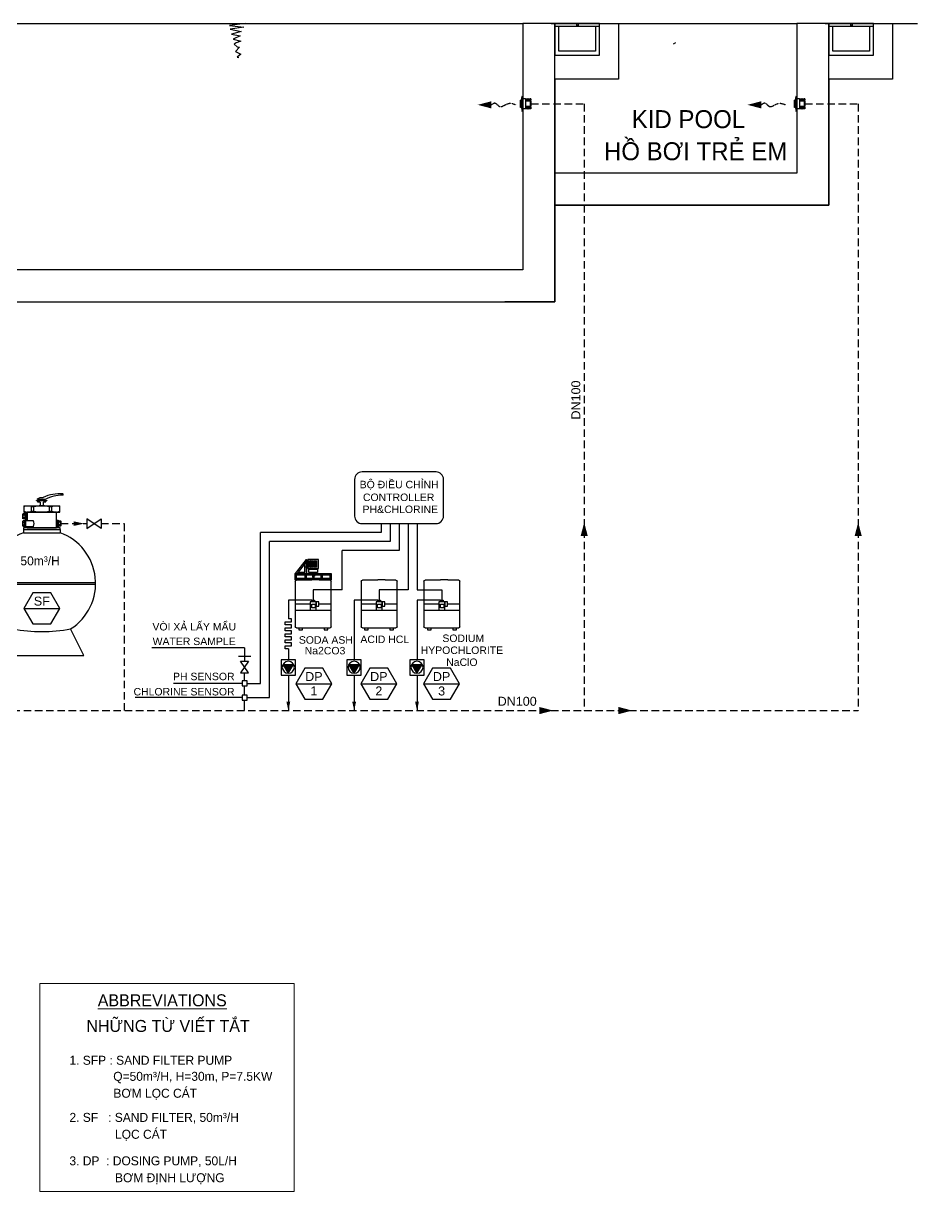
# Model space of a CAD drawing. Header units: millimetres. Extents: x 378902 to 448365, y -243726 to -202886.
# Drawn here: x 418477 to 448365, y -243726 to -204703 of the extents above; entities that cross this region are included whole.
import ezdxf
from ezdxf.enums import TextEntityAlignment as Align

# ---------------------------------------------------------------- set-up
doc = ezdxf.new("R2010")
doc.units = ezdxf.units.MM
doc.linetypes.add('DASHED', pattern=[0.75, 0.5, -0.25])
for name, color, linetype in [('Layer3', 3, 'Continuous'), ('P-CWL-PRES-3', 3, 'DASHED'), ('P-EQ-30', 30, 'Continuous'), ('P-TITLE-6', 6, 'Continuous')]:
    doc.layers.add(name, color=color, linetype=linetype)
doc.layers.add('P-CWS', color=5, linetype='Continuous', lineweight=20)
doc.layers.add('P-Text', color=3, linetype='Continuous', lineweight=18)
doc.styles.add('CPG-TEXT', font='arial.ttf')
doc.styles.add('ICIC', font='arial.ttf')
doc.styles.add('Vni-Avo', font='VAVON_0.TTF')

# ---------------------------------------------------------------- blocks, each defined once
blk = doc.blocks.new('A$C26BD33A2')
for p, q in [((-32, 0), (-49, 0)), ((-39, 0), (-39, -7)), ((-32, 0), (-32, -56)), ((27, 0), (-27, 0)), ((-27, 0), (-27, -56)), ((49, 0), (32, 0)), ((39, 0), (39, -7)), ((81, -81), (-81, -81)), ((-39, -96), (-75, -88)), ((74, -88), (-74, -88)), ((-49, 0), (-49, -7)), ((-39, -7), (-49, -7)), ((-49, -56), (-49, -81)), ((49, -56), (-49, -56)), ((39, -96), (-39, -96)), ((33, -108), (-33, -108)), ((27, -7), (-27, -7)), ((27, 0), (27, -56)), ((32, 0), (32, -56)), ((49, -7), (39, -7)), ((39, -96), (75, -88)), ((49, 0), (49, -7)), ((49, -56), (49, -81)), ((81, -81), (81, -81))]:
    blk.add_line(p, q)
for centre, radius, start, end in [((-74, -81), 7.35, 180, 270), ((31, -32), 83.5, 162.9385, 197.0615), ((6, -32), 51.1, 151.3457, 208.6543), ((-18, -92), 21, 189.0318, 227.7063), ((18, -92), 21, 312.2937, 350.9682), ((-6, -32), 51.1, 331.3457, 28.6543), ((-31, -32), 83.5, 342.9385, 17.0615), ((74, -81), 7.35, 270, 0)]:
    blk.add_arc(centre, radius, start, end)
blk = doc.blocks.new('PH')
for p, q in [((-560, 1600), (-200, 1600)), ((-200, 1605), (-45, 1605)), ((-200, 1605), (-200, 1600)), ((45, 1620), (-45, 1620)), ((-45, 1605), (-45, 1620)), ((45, 1605), (45, 1620)), ((200, 1605), (45, 1605)), ((200, 1605), (200, 1600)), ((200, 1600), (560, 1600)), ((-600, 40), (-600, 1560)), ((0, 1272), (0, 927)), ((600, 1560), (600, 40)), ((-187, 809), (-600, 809)), ((-187, 867), (-101, 867)), ((-187, 731), (-187, 867)), ((-101, 867), (-101, 731)), ((-101, 597), (-101, 867)), ((-101, 867), (101, 867)), ((52, 797), (-64, 797)), ((-64, 797), (-64, 671)), ((45, 927), (-45, 927)), ((-45, 927), (-45, 867)), ((-45, 867), (45, 867)), ((45, 867), (45, 927)), ((52, 671), (52, 797)), ((101, 867), (101, 597)), ((600, 809), (101, 809)), ((600, 809), (101, 809)), ((600, 597), (-600, 597)), ((-101, 731), (-187, 731)), ((101, 597), (-101, 597)), ((-64, 671), (52, 671)), ((560, 0), (-560, 0)), ((-484, -60), (-484, 0)), ((-364, 0), (-364, -60)), ((364, -60), (364, 0)), ((484, 0), (484, -60)), ((-364, -60), (-484, -60)), ((484, -60), (364, -60))]:
    blk.add_line(p, q)
for centre, start, end in [((-560, 1560), 90, 180), ((560, 1560), 0, 90), ((-560, 40), 180, 270), ((560, 40), 270, 0)]:
    blk.add_arc(centre, 40, start, end)
blk = doc.blocks.new('CHLORINE')
for p, q in [((-560, 1600), (-200, 1600)), ((-200, 1605), (-200, 1600)), ((-200, 1605), (-45, 1605)), ((-45, 1605), (-45, 1620)), ((45, 1620), (-45, 1620)), ((45, 1605), (45, 1620)), ((200, 1605), (45, 1605)), ((200, 1605), (200, 1600)), ((200, 1600), (560, 1600)), ((-600, 40), (-600, 1560)), ((0, 1272), (0, 927)), ((600, 1560), (600, 40)), ((-187, 809), (-600, 809)), ((-187, 731), (-187, 867)), ((-187, 867), (-101, 867)), ((-101, 867), (101, 867)), ((-101, 597), (-101, 867)), ((-101, 867), (-101, 731)), ((-64, 797), (-64, 671)), ((52, 797), (-64, 797)), ((-45, 927), (-45, 867)), ((45, 927), (-45, 927)), ((-45, 867), (45, 867)), ((45, 867), (45, 927)), ((52, 671), (52, 797)), ((101, 867), (101, 597)), ((600, 809), (101, 809)), ((600, 809), (101, 809)), ((600, 597), (-600, 597)), ((-101, 731), (-187, 731)), ((101, 597), (-101, 597)), ((-64, 671), (52, 671)), ((560, 0), (-560, 0)), ((-484, -60), (-484, 0)), ((-364, 0), (-364, -60)), ((364, -60), (364, 0)), ((484, 0), (484, -60)), ((-364, -60), (-484, -60)), ((484, -60), (364, -60))]:
    blk.add_line(p, q)
for centre, start, end in [((-560, 1560), 90, 180), ((560, 1560), 0, 90), ((-560, 40), 180, 270), ((560, 40), 270, 0)]:
    blk.add_arc(centre, 40, start, end)
blk = doc.blocks.new('FLO')
for p, q in [((-177, 1986), (-177, 2286)), ((-177, 2286), (183, 2286)), ((183, 1986), (-177, 1986)), ((143, 1959), (-138, 1959)), ((-138, 1959), (-138, 1855)), ((-105, 2256), (-112, 2256)), ((-112, 2256), (-112, 2022)), ((-112, 2022), (-105, 2022)), ((-105, 2022), (-105, 2256)), ((107, 1986), (-102, 1986)), ((-102, 1986), (-102, 1959)), ((-102, 1959), (107, 1959)), ((-53, 2256), (-60, 2256)), ((-60, 2256), (-60, 2022)), ((-60, 2022), (-53, 2022)), ((-53, 2022), (-53, 2256)), ((-3, 2256), (-10, 2256)), ((-10, 2256), (-10, 2022)), ((-10, 2022), (-3, 2022)), ((-3, 2022), (-3, 2256)), ((44, 2256), (36, 2256)), ((36, 2256), (36, 2022)), ((36, 2022), (44, 2022)), ((44, 2022), (44, 2256)), ((88, 2256), (81, 2256)), ((81, 2256), (81, 2022)), ((81, 2022), (88, 2022)), ((88, 2022), (88, 2256)), ((107, 1959), (107, 1986)), ((131, 2256), (124, 2256)), ((124, 2256), (124, 2022)), ((124, 2022), (131, 2022)), ((131, 2022), (131, 2256)), ((143, 1855), (143, 1959)), ((183, 2286), (183, 1986)), ((183, 2204), (204, 2204)), ((183, 2067), (204, 2067)), ((264, 2229), (199, 2229)), ((264, 2043), (199, 2043)), ((204, 2260), (204, 2136)), ((219, 2260), (204, 2260)), ((204, 2136), (204, 2011)), ((219, 2011), (204, 2011)), ((219, 2260), (219, 2136)), ((219, 2136), (219, 2011)), ((230, 2287), (230, 1815)), ((236, 2287), (230, 2287)), ((236, 2287), (236, 1815)), ((236, 2287), (600, 1815)), ((236, 2213), (543, 1815)), ((277, 1860), (277, 2159)), ((600, 1815), (-600, 1815)), ((-600, 1815), (-600, 1610)), ((-600, 1610), (-600, 1815)), ((600, 1770), (-600, 1770)), ((600, 1770), (-600, 1770)), ((-600, 1655), (600, 1655)), ((-600, 1610), (600, 1610)), ((-560, 1600), (-200, 1600)), ((-555, 1770), (-555, 1655)), ((-295, 1770), (-295, 1655)), ((-250, 1770), (-250, 1655)), ((-200, 1605), (-45, 1605)), ((-200, 1605), (-200, 1600)), ((-138, 1855), (143, 1855)), ((107, 1855), (-102, 1855)), ((-102, 1855), (-102, 1829)), ((-102, 1829), (107, 1829)), ((-45, 1605), (-45, 1610)), ((-42, 1742), (-42, 1750)), ((-42, 1750), (-42, 1731)), ((-40, 1750), (-40, 1742)), ((-26, 1742), (-40, 1742)), ((-26, 1740), (-40, 1740)), ((-40, 1740), (-40, 1731)), ((-26, 1697), (-26, 1757)), ((-26, 1757), (26, 1757)), ((26, 1697), (-26, 1697)), ((-18, 1829), (-18, 1815)), ((-18, 1770), (-18, 1757)), ((-18, 1697), (-18, 1655)), ((18, 1829), (18, 1815)), ((18, 1770), (18, 1757)), ((18, 1697), (18, 1655)), ((26, 1757), (26, 1697)), ((45, 1605), (45, 1610)), ((200, 1605), (45, 1605)), ((107, 1829), (107, 1855)), ((200, 1605), (200, 1600)), ((200, 1600), (560, 1600)), ((230, 1815), (236, 1815)), ((232, 1770), (232, 1655)), ((508, 1860), (277, 1860)), ((277, 1770), (277, 1655)), ((555, 1655), (555, 1770)), ((600, 1610), (600, 1815)), ((-600, 40), (-600, 1560)), ((0, 1272), (0, 927)), ((600, 1560), (600, 40)), ((-187, 809), (-600, 809)), ((-187, 867), (-101, 867)), ((-187, 731), (-187, 867)), ((-101, 867), (-101, 731)), ((-101, 597), (-101, 867)), ((-101, 867), (101, 867)), ((52, 797), (-64, 797)), ((-64, 797), (-64, 671)), ((45, 927), (-45, 927)), ((-45, 927), (-45, 867)), ((-45, 867), (45, 867)), ((45, 867), (45, 927)), ((52, 671), (52, 797)), ((101, 867), (101, 597)), ((600, 809), (101, 809)), ((600, 809), (101, 809)), ((600, 597), (-600, 597)), ((-101, 731), (-187, 731)), ((101, 597), (-101, 597)), ((-64, 671), (52, 671)), ((560, 0), (-560, 0)), ((-484, -60), (-484, 0)), ((-364, 0), (-364, -60)), ((364, -60), (364, 0)), ((484, 0), (484, -60)), ((-364, -60), (-484, -60)), ((484, -60), (364, -60))]:
    blk.add_line(p, q)
for centre, radius, start, end in [((-560, 1560), 40, 90, 180), ((-41, 1750), 0.988, 0, 180), ((-41, 1731), 0.988, 180, 0), ((560, 1560), 40, 0, 90), ((-560, 40), 40, 180, 270), ((560, 40), 40, 270, 0)]:
    blk.add_arc(centre, radius, start, end)
blk = doc.blocks.new('A$C2A3F44EB')
blk.add_hatch(color=256).paths.add_polyline_path([(181, 224), (-99, 387), (-99, 60)])
blk.add_lwpolyline([(239, 0), (-239, 0), (-239, 448), (239, 448)], close=True)
for points in [[(181, 224), (-99, 387)], [(-99, 387), (-99, 60)], [(181, 224), (-99, 60)]]:
    blk.add_lwpolyline(points)
blk.add_circle((-7, 224), 188)
blk = doc.blocks.new('*U22')
for p, q in [((-200, 693), (-400, 346)), ((200, 693), (-200, 693)), ((400, 346), (200, 693)), ((-400, 346), (400, 346)), ((-400, 346), (-200, 0)), ((-400, 346), (153, 346)), ((200, 0), (400, 346)), ((-200, 0), (200, 0))]:
    blk.add_line(p, q)
at = {"color": 1, "style": 'CPG-TEXT'}
blk.add_attdef('DESIGNATION', text='', height=200, dxfattribs=at).set_placement((0, 346), align=Align.BOTTOM_CENTER)
blk.add_attdef('NUM', text='', height=200, dxfattribs=at).set_placement((0, 285), align=Align.TOP_CENTER)
blk = doc.blocks.new('SAND1.2')
for p, q in [((-42, 5283), (48, 5283)), ((-629, 4738), (-634, 4728)), ((-628, 4695), (-570, 4695)), ((92, 5005), (-92, 5005)), ((-629, 4319), (-634, 4329)), ((-628, 4606), (-570, 4606)), ((-628, 4451), (-570, 4451)), ((-628, 4362), (-570, 4362)), ((628, 4451), (570, 4451)), ((628, 4362), (570, 4362)), ((629, 4319), (634, 4329)), ((-610, 4210), (610, 4210)), ((-610, 4210), (-610, 4104)), ((-610, 4104), (610, 4104)), ((610, 4210), (610, 4104)), ((-1800, 2441), (1800, 2441)), ((-1800, 2380), (1800, 2380)), ((-1403, 0), (-963, 889)), ((1403, 0), (963, 889)), ((-1403, 0), (1403, 0))]:
    blk.add_line(p, q)
for points in [[(-172, 5163), (-172, 5174), (172, 5174), (172, 5163)], [(-48, 5174), (-48, 5210), (48, 5210), (48, 5174)], [(-542, 4544), (-542, 4757), (-549, 4757), (-570, 4747), (-570, 4554), (-549, 4544)], [(-542, 4513), (-542, 4300), (-549, 4300), (-570, 4310), (-570, 4503), (-549, 4513)], [(542, 4513), (542, 4300), (549, 4300), (570, 4310), (570, 4503), (549, 4513)], [(-610, 4210), (610, 4210), (610, 4263), (-610, 4263)]]:
    blk.add_lwpolyline(points, close=True)
for points in [[(116, 5210), (-139, 5210), (-139, 5229), (-53, 5281, -0.098969), (-42, 5283)], [(55, 5005), (55, 5115, -0.414214), (73, 5133), (132, 5133, 0.414214), (139, 5141), (139, 5163), (-139, 5163), (-139, 5141, 0.414214), (-132, 5133), (-73, 5133, -0.414214), (-55, 5115), (-55, 5005)], [(-570, 4561), (-628, 4561, -0.295391), (-628, 4606, -0.147477), (-628, 4695, -0.295391), (-628, 4740), (-570, 4740)], [(-603, 4981, -0.186845), (-340, 4981), (-261, 4981, -0.094043), (261, 4981), (340, 4981, -0.186845), (603, 4981)], [(-603, 4818, 0.186845), (-340, 4818), (-261, 4818, 0.094043), (261, 4818), (340, 4818, 0.186845), (603, 4818)], [(-570, 4496), (-628, 4496, 0.295391), (-628, 4451, 0.147477), (-628, 4362, 0.295391), (-628, 4317), (-570, 4317)], [(-291, 4307, -0.414214), (-298, 4300), (-542, 4300), (-542, 4513), (-298, 4513, -0.414214), (-291, 4506)], [(570, 4496), (628, 4496, -0.295391), (628, 4451, -0.147477), (628, 4362, -0.295391), (628, 4317), (570, 4317)]]:
    blk.add_lwpolyline(points, format="xyb")
for points in [[(-629, 4563), (-634, 4573), (-634, 4728), (-634, 4573)], [(-603, 5005), (603, 5005)], [(-603, 5005), (-603, 4794), (603, 4794), (603, 5005)], [(-570, 4740), (-570, 4561)], [(-488, 4300), (-488, 4263), (488, 4263), (488, 4794), (-488, 4794), (-488, 4513)], [(-340, 4818), (-340, 4981)], [(-261, 4818), (-261, 4981)], [(261, 4818), (261, 4981)], [(340, 4818), (340, 4981)], [(-629, 4494), (-634, 4484), (-634, 4329), (-634, 4484)], [(-570, 4317), (-570, 4496)], [(570, 4317), (570, 4496)], [(629, 4494), (634, 4484), (634, 4329), (634, 4484)]]:
    blk.add_lwpolyline(points)
for points in [[(-542, 4757), (-542, 4544), (-495, 4544, 0.414214), (-488, 4551), (-488, 4750, 0.414214), (-495, 4757)], [(542, 4300), (542, 4513), (495, 4513, 0.414214), (488, 4506), (488, 4307, 0.414214), (495, 4300)]]:
    blk.add_lwpolyline(points, format="xyb", close=True)
for centre, radius, start, end in [((620, 4001), 1404, 86.5778, 114.042), ((675, 4227), 1131, 88.6922, 119.6083), ((684, 5381), 29, 305.8139, 47.528), ((-410, 4406), 156, 320.0759, 39.9241), ((0, 2410), 1800, 109.8149, 237.6698), ((0, 2410), 1800, 302.3302, 70.1851), ((0, 6159), 5357, 259.6486, 280.3514)]:
    blk.add_arc(centre, radius, start, end)

msp = doc.modelspace()

# ---------------------------------------------------------------- linework, layer by layer
at = {"color": 8}
for p, q in [((436114, -204703), (444329, -204703)), ((445272, -204703), (448365, -204703))]:
    msp.add_line(p, q, dxfattribs=at)
for p, q in [((436238, -205769), (436238, -204703)), ((445396, -205769), (445396, -204703)), ((430433, -221411), (430433, -221711)), ((430733, -221411), (430733, -222011)), ((431033, -221411), (431033, -222311)), ((431333, -221411), (431333, -223625)), ((431633, -221411), (431633, -223625)), ((431633, -223625), (432466, -223625)), ((425872, -225566), (422768, -225566)), ((426074, -225854), (425671, -225854)), ((425872, -225566), (425872, -226007)), ((425872, -226664), (425872, -226401)), ((425792, -226749), (423497, -226749)), ((425872, -227139), (425872, -226834)), ((425792, -227225), (422213, -227225)), ((425872, -227657), (425872, -227310))]:
    msp.add_line(p, q)
at = {"ltscale": 5000}
for p, q in [((429133, -223625), (428166, -223625)), ((431333, -223625), (430366, -223625))]:
    msp.add_line(p, q, dxfattribs=at)
for points in [[(397292, -214000), (436238, -214000), (436238, -204703), (436238, -204703), (436238, -204703), (436238, -204703), (436238, -204703), (436238, -204703), (436238, -204703), (435171, -204703), (435171, -212933), (391400, -212933), (391400, -204703), (390334, -204703)], [(436238, -204703), (436238, -205769), (437731, -205769), (437731, -204703), (438371, -204703), (438371, -206569), (436238, -206569), (436238, -214000), (434571, -214000)], [(436238, -210772), (445396, -210772), (445396, -204703), (445396, -204703), (445396, -204703), (445396, -204703), (445396, -204703), (445396, -204703), (445396, -204703), (444329, -204703), (444329, -209705), (436238, -209705)], [(445396, -204703), (445396, -205769), (446889, -205769), (446889, -204703), (447529, -204703), (447529, -206569), (445396, -206569), (445396, -210772), (436238, -210772)], [(430433, -221711), (426402, -221711)], [(426402, -226749), (426402, -221711)], [(430733, -222011), (426702, -222011)], [(426702, -227225), (426702, -222011)], [(431033, -222311), (429133, -222311)], [(429133, -223625), (429133, -222311)], [(428121, -223971), (427333, -223971), (427333, -224590)], [(430321, -223971), (429533, -223971), (429533, -225964)], [(432421, -223971), (431633, -223971), (431633, -225964)], [(427444, -224790), (427222, -224790), (427222, -224690), (427444, -224690)], [(427444, -224690), (427444, -224690), (427444, -224590), (427333, -224590)], [(427444, -224890), (427444, -224890), (427444, -224790), (427222, -224790)], [(427444, -224990), (427222, -224990), (427222, -224890), (427444, -224890)], [(427444, -225090), (427444, -225090), (427444, -224990), (427222, -224990)], [(427444, -225190), (427222, -225190), (427222, -225090), (427444, -225090)], [(427444, -225290), (427444, -225290), (427444, -225190), (427222, -225190)], [(427444, -225390), (427222, -225390), (427222, -225290), (427444, -225290)], [(427444, -225490), (427444, -225490), (427444, -225390), (427222, -225390)], [(427333, -225590), (427222, -225590), (427222, -225490), (427444, -225490)], [(427333, -225590), (427333, -225964)], [(427333, -226475), (427333, -227657)], [(429533, -226475), (429533, -227657)], [(431633, -226475), (431633, -227657)], [(425952, -226749), (426402, -226749)], [(425952, -227225), (426702, -227225)]]:
    msp.add_lwpolyline(points)
for points in [[(426005, -226007), (425739, -226401), (426005, -226401), (425739, -226007)], [(425792, -226664), (425792, -226834), (425952, -226834), (425952, -226664)], [(425792, -227139), (425792, -227310), (425952, -227310), (425952, -227139)]]:
    msp.add_lwpolyline(points, close=True)
for points in [[(427333, -227657, 0, 130, 0), (427333, -227357, 130, 130, 0)], [(429533, -227657, 0, 130, 0), (429533, -227357, 130, 130, 0)], [(431633, -227657, 0, 130, 0), (431633, -227357, 130, 130, 0)]]:
    msp.add_lwpolyline(points, format="xyseb")
at = {"layer": 'Layer3'}
for p, q in [((437731, -204703), (436238, -204703)), ((436371, -204803), (436238, -204803)), ((437598, -204803), (436304, -204803)), ((436371, -205636), (436371, -204803)), ((436974, -204788), (436974, -204719)), ((436974, -204719), (437018, -204719)), ((437018, -204788), (436974, -204788)), ((437018, -204719), (437018, -204788)), ((437598, -204803), (437598, -205636)), ((437731, -204803), (437598, -204803)), ((446889, -204703), (445396, -204703)), ((445529, -204803), (445396, -204803)), ((446756, -204803), (445462, -204803)), ((445529, -205636), (445529, -204803)), ((446132, -204788), (446132, -204719)), ((446132, -204719), (446176, -204719)), ((446176, -204788), (446132, -204788)), ((446176, -204719), (446176, -204788)), ((446756, -204803), (446756, -205636)), ((446889, -204803), (446756, -204803)), ((437598, -205636), (436371, -205636)), ((446756, -205636), (445529, -205636))]:
    msp.add_line(p, q, dxfattribs=at)
at = {"layer": 'P-CWL-PRES-3', "ltscale": 500}
for p, q in [((435441, -207391), (437221, -207391)), ((437221, -207391), (437221, -227657)), ((444598, -207391), (446378, -207391)), ((446378, -207391), (446378, -227657)), ((419728, -221413), (420603, -221413)), ((421075, -221413), (421850, -221413)), ((421850, -221413), (421850, -227657)), ((414739, -227657), (437221, -227657)), ((437221, -227657), (446378, -227657))]:
    msp.add_line(p, q, dxfattribs=at)
at = {"layer": 'P-CWL-PRES-3', "color": 7}
for points in [[(433660, -207424, 0, 240, 0), (434120, -207424, 0, 0, 0)], [(442678, -207424, 0, 240, 0), (443139, -207424, 0, 0, 0)], [(437221, -221370, 0, 240, 0), (437221, -221831, 0, 0, 0)], [(446378, -221370, 0, 240, 0), (446378, -221831, 0, 0, 0)], [(420513, -221413, 0, 156, 0), (420153, -221413, 156, 156, 0)], [(436183, -227657, 0, 240, 0), (435722, -227657, 0, 0, 0)], [(438826, -227657, 0, 240, 0), (438366, -227657, 0, 0, 0)]]:
    msp.add_lwpolyline(points, format="xyseb", dxfattribs=at)
for points in [[(434120, -207424), (434228, -207362), (434402, -207480), (434575, -207424), (434738, -207372), (434945, -207424)], [(443139, -207424), (443247, -207362), (443420, -207480), (443594, -207424), (443757, -207372), (443963, -207424)]]:
    msp.add_spline(points, degree=3, dxfattribs=at)
at = {"layer": 'P-CWS', "color": 7}
msp.add_lwpolyline([(419025, -236770), (427524, -236770), (427524, -243726), (419025, -243726)], close=True, dxfattribs=at)
at = {"layer": 'P-EQ-30', "color": 8}
for p, q in [((390334, -204703), (435171, -204703)), ((425333, -204703), (425885, -204703)), ((425885, -204703), (425362, -204775)), ((425362, -204775), (425841, -204833)), ((425841, -204833), (425391, -204891)), ((425391, -204891), (425754, -204978)), ((425754, -204978), (425435, -205065)), ((425435, -205065), (425725, -205123)), ((425725, -205123), (425493, -205225)), ((425493, -205225), (425740, -205297)), ((425594, -205355), (425522, -205399)), ((425522, -205399), (425624, -205486)), ((425696, -205500), (425565, -205645)), ((425565, -205645), (425740, -205732)), ((425740, -205297), (425594, -205355)), ((425624, -205486), (425696, -205500)), ((440268, -205355), (440195, -205399)), ((425740, -205732), (425624, -205834)), ((425624, -205834), (425682, -205848))]:
    msp.add_line(p, q, dxfattribs=at)
at = {"layer": 'P-EQ-30'}
msp.add_lwpolyline([(432269, -219687), (429797, -219687, 0.414214), (429547, -219937), (429547, -221161, 0.414214), (429797, -221411), (432269, -221411, 0.414214), (432519, -221161), (432519, -219937, 0.414214)], format="xyb", close=True, dxfattribs=at)
msp.add_lwpolyline([(420603, -221572), (421075, -221253), (421075, -221572), (420603, -221253)], close=True, dxfattribs=at)

# ---------------------------------------------------------------- block references
for name, p, xscale, yscale, zscale, rotation in [('A$C26BD33A2', (435441, -207391), -3.333333333372138, 3.333333333255723, 3.333333333333333, 270), ('A$C26BD33A2', (444598, -207391), -3.333333333372138, 3.333333333255723, 3.333333333333333, 270), ('A$C2A3F44EB', (427572, -226219), -1.068612209986895, 1.068612209986895, 1.068612210104123, 90), ('A$C2A3F44EB', (429772, -226219), -1.068612209986895, 1.068612209986895, 1.068612210104123, 90), ('A$C2A3F44EB', (431872, -226219), -1.068612209986895, 1.068612209986895, 1.068612210104123, 90)]:
    msp.add_blockref(name, p, dxfattribs=dict(at, xscale=xscale, yscale=yscale, zscale=zscale, rotation=rotation))
msp.add_blockref('SAND1.2', (419093, -225819), dxfattribs=at)
at = {"layer": 'P-EQ-30', "xscale": -1}
for name, p in [('FLO', (428166, -224897)), ('CHLORINE', (430366, -224897)), ('PH', (432466, -224897))]:
    msp.add_blockref(name, p, dxfattribs=at)
at = {"layer": 'P-TITLE-6'}
ref = msp.add_blockref('*U22', (419094, -224762), dxfattribs=dict(at, xscale=1.5, yscale=1.5, zscale=1.5))
ref.add_attrib('DESIGNATION', 'SF', dxfattribs={"layer": '0', "color": 1, "height": 300, "style": 'CPG-TEXT'}).set_placement((419094, -224242), align=Align.BOTTOM_CENTER)
at = {"layer": 'P-TITLE-6', "xscale": 1.5, "yscale": 1.5, "zscale": 1.5}
for p, values in [((428186, -227280), {'NUM': '1', 'DESIGNATION': 'DP'}), ((430357, -227280), {'NUM': '2', 'DESIGNATION': 'DP'}), ((432455, -227280), {'NUM': '3', 'DESIGNATION': 'DP'})]:
    msp.add_blockref('*U22', p, dxfattribs=at).add_auto_attribs(values)

# ---------------------------------------------------------------- texts
at = {"layer": 'P-Text', "color": 7}
for s, height, style, p in [('KID POOL', 600, 'Vni-Avo', (438810, -208202)), ('HOÀ BÔI TREÛ EM', 600, 'Vni-Avo', (437882, -209274)), ('VÒI XẢ LẤY MẨU ', 250, 'ICIC', (422791, -224981)), ('ACID HCL', 250, 'ICIC', (429741, -225402)), ('WATER SAMPLE', 250, 'ICIC', (422798, -225470)), ('SODA ASH ', 250, 'ICIC', (427685, -225424)), ('Na2CO3', 250, 'ICIC', (427879, -225781)), ('PH SENSOR', 250, 'ICIC', (423479, -226643)), ('CHLORINE SENSOR', 250, 'ICIC', (422160, -227152)), ('NHÖÕNG TÖØ VIEÁT TAÉT', 400, 'Vni-Avo', (420583, -238392)), ('1. SFP : SAND FILTER PUMP', 300, 'Vni-Avo', (420017, -239488)), ('   BÔM LOÏC CAÙT', 300, 'Vni-Avo', (421151, -240590)), ('LOÏC CAÙT', 300, 'Vni-Avo', (421540, -241961)), ('BÔM ÑÒNH LÖÔÏNG', 300, 'Vni-Avo', (421540, -243412))]:
    msp.add_text(s, height=height, dxfattribs=dict(at, style=style)).set_placement(p)
at = {"layer": 'P-Text', "color": 7, "style": 'ICIC'}
msp.add_text('DN100', height=300, rotation=90, dxfattribs=at).set_placement((437090, -217284), align=Align.CENTER)
for s, height, p in [('BỘ ĐIỀU CHỈNH', 250, (431036, -220232)), ('CONTROLLER', 250, (431020, -220659)), ('PH&CHLORINE ', 250, (431122, -221059)), ('SODIUM ', 250, (433228, -225367)), ('HYPOCHLORITE', 250, (433134, -225767)), ('NaClO', 250, (433133, -226167)), ('DN100', 300, (434982, -227497))]:
    msp.add_text(s, height=height, dxfattribs=at).set_placement(p, align=Align.CENTER)
at = {"layer": 'P-Text', "color": 0, "style": 'Vni-Avo'}
for s, p in [('50m³/H', (418379, -222806)), ('Q=50m³/H, H=30m, P=7.5KW', (421481, -240025)), ('2. SF   : SAND FILTER, 50m³/H', (420017, -241396)), ('3. DP  : DOSING PUMP, 50L/H', (420017, -242847))]:
    msp.add_text(s, height=300, dxfattribs=at).set_placement(p)
at = {"layer": 'P-Text', "color": 7, "insert": (420221, -237135), "char_height": 400, "attachment_point": 1, "style": 'Vni-Avo'}
msp.add_mtext('     {\\LABBREVIATIONS}', dxfattribs=at)

doc.saveas('drawing.dxf')
